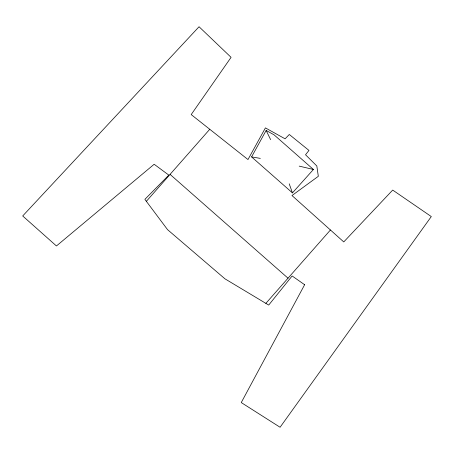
<?xml version="1.0" encoding="UTF-8"?>
<svg xmlns="http://www.w3.org/2000/svg" width="454" height="454" viewBox="0 0 454 454"><rect width="100%" height="100%" fill="white"/><g stroke="black" fill="none" stroke-linecap="round" stroke-linejoin="round"><path stroke-width="0.68" d="M251.578 156.908L266.152 130.446L274.051 134.827L313.419 169.473L292.45 192.882L251.578 156.908L260.318 158.384M146.358 201.326L209.759 129.276M265.862 303.368L330.433 229.991M299.203 166.124L313.419 169.473M170.063 174.387L288.023 278.188M270.629 139.667L266.152 130.446M289.221 183.813L292.45 192.882M304.628 284.726L241.256 402.567L280.084 427.259L431.3 216.564L392.693 190.073L343.757 241.925L291.984 195.538L318.322 176.311L316.824 165.982L305.525 154.757L308.97 150.422L289.289 134.486L285.101 138.822L265.42 127.897L247.986 159.547L191.196 114.578L231.08 57.34L199.056 26.741L22.7 215.962L56.444 245.966L154.161 164.263L168.826 175.113L144.883 199.351L167.554 229.656L224.94 278.813L268.711 305.077L292.132 275.97L304.628 284.726"/></g></svg>
